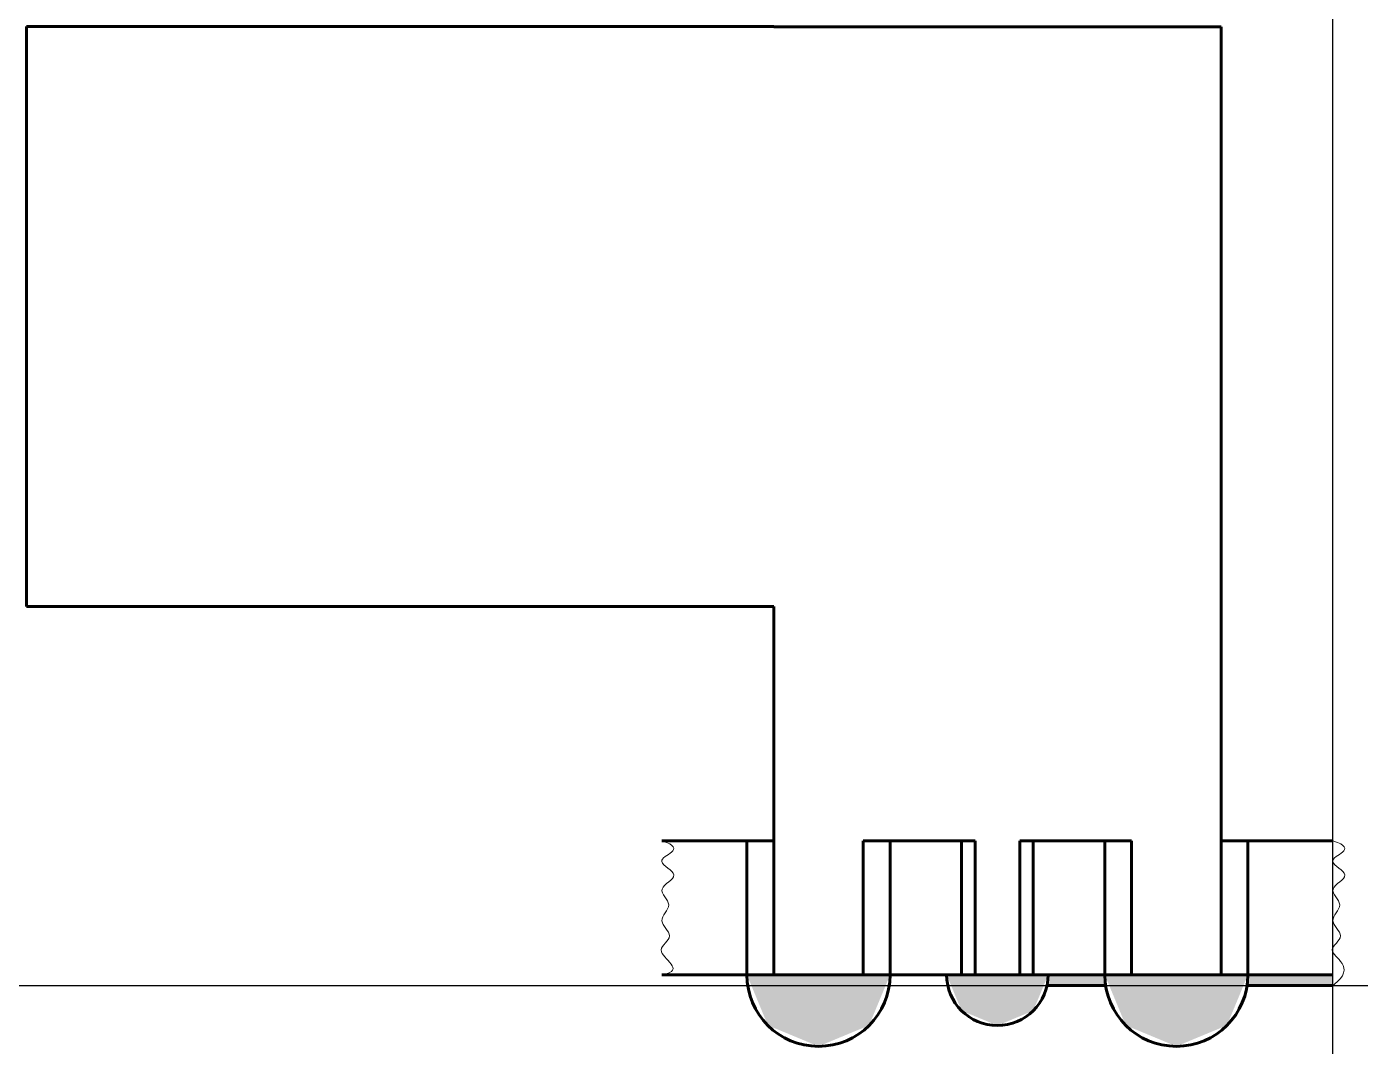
# Model space of a CAD drawing. Header units: millimetres. Extents: x -14.2 to 15.6, y -1.6 to 21.2.
import ezdxf

# ---------------------------------------------------------------- set-up
doc = ezdxf.new("R2010")
doc.units = ezdxf.units.MM
doc.linetypes.add('K5LT_BASIC', pattern=[0])
doc.linetypes.add('K5LT_THIN', pattern=[0])

msp = doc.modelspace()

# ---------------------------------------------------------------- hatches: boundary and pattern name
h = msp.add_hatch(color=7)
h.paths.add_polyline_path([(4.5, 0), (4.5, -1), (2.5, -1), (2.5, 0), (1.9, 0), (2.369, -1.131), (3.5, -1.6), (4.631, -1.131), (5.1, 0)])
h.paths.add_polyline_path([(4.5, -1), (4.5, 0), (2.5, 0), (2.5, -1)])
msp.add_hatch(color=7).paths.add_polyline_path([(6.365, 0), (6.698, -0.802), (7.5, -1.135), (8.302, -0.802), (8.635, 0)])
h = msp.add_hatch(color=7)
h.paths.add_polyline_path([(15, -0.237), (15, 0), (13.1, 0), (13.082, -0.237)])
h.paths.add_polyline_path([(9.918, -0.237), (9.9, 0), (8.635, 0), (8.61, -0.237)])
h = msp.add_hatch(color=7)
h.paths.add_polyline_path([(12.5, 0), (12.5, -1), (10.5, -1), (10.5, 0), (9.9, 0), (10.369, -1.131), (11.5, -1.6), (12.631, -1.131), (13.1, 0)])
h.paths.add_polyline_path([(12.5, -1), (12.5, 0), (10.5, 0), (10.5, -1)])

# ---------------------------------------------------------------- linework, layer by layer
at = {"color": 150, "linetype": 'K5LT_BASIC', "lineweight": 60, "true_color": 0x0080ff}
for p, q in [((-14.201, 21.207), (2.5, 21.207)), ((-14.201, 8.235), (-14.201, 21.207)), ((2.5, 21.2), (12.5, 21.2)), ((12.5, 21.2), (12.5, 0)), ((2.5, 8.235), (-14.201, 8.235)), ((2.5, 0), (2.5, 8.235)), ((0, 3), (1.9, 3)), ((1.9, 3), (1.9, 0)), ((1.9, 3), (2.5, 3)), ((7, 3), (4.5, 3)), ((4.5, 3), (4.5, 0)), ((5.1, 3), (5.1, 0)), ((6.7, 3), (6.7, 0)), ((7, 0), (7, 3)), ((9.9, 3), (8, 3)), ((8, 3), (8, 0)), ((8.3, 3), (8.3, 0)), ((9.9, 3), (9.9, 0)), ((9.9, 3), (10.5, 3)), ((10.5, 0), (10.5, 3)), ((12.5, 3), (13.1, 3)), ((13.1, 3), (13.1, 0)), ((15, 3), (13.1, 3)), ((0, 0), (15, 0)), ((8.61, -0.237), (9.918, -0.237)), ((13.082, -0.237), (15, -0.237))]:
    msp.add_line(p, q, dxfattribs=at)
at = {"color": 232, "true_color": 0xc52b79}
for p, direction in [((15, 0), (0, 1)), ((8.61, -0.237), (1, 0))]:
    msp.add_xline(p, direction, dxfattribs=at)
at = {"color": 150, "linetype": 'K5LT_BASIC', "lineweight": 60, "true_color": 0x0080ff}
for centre, radius in [((3.5, 0), 1.6), ((7.5, 0), 1.135), ((11.5, 0), 1.6)]:
    msp.add_arc(centre, radius, 180, 0, dxfattribs=at)
at = {"color": 7, "linetype": 'K5LT_THIN', "lineweight": 18}
for points in [[(0, 3), (0.613, 2.789), (-0.407, 2.633), (0.512, 2.219), (-0.205, 1.935), (0.32, 1.567), (-0.162, 1.221), (0.339, 0.848), (-0.346, 0.491), (0.573, 0.104), (0, 0)], [(15, 3), (15.613, 2.789), (14.593, 2.633), (15.512, 2.219), (14.795, 1.935), (15.32, 1.567), (14.838, 1.22), (15.339, 0.852), (14.654, 0.476), (15.573, 0.192), (15, -0.237)]]:
    msp.add_open_spline(points, degree=3, knots=[0, 0, 0, 0, 1.793994, 2.824634, 3.91614, 4.982556, 6.033277, 7.017553, 8.068201, 10, 10, 10, 10], dxfattribs=at)

doc.saveas('drawing.dxf')
